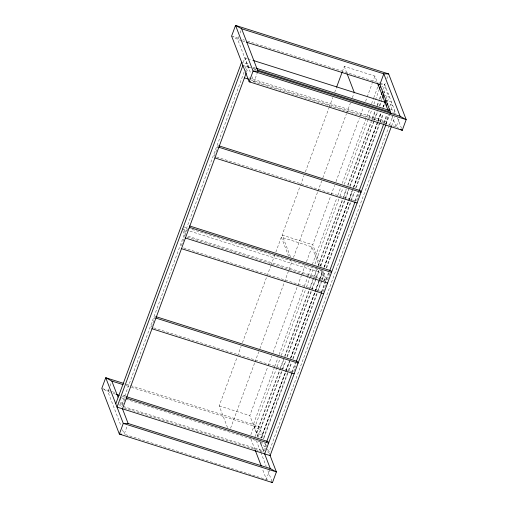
<?xml version="1.0" encoding="UTF-8"?>
<svg xmlns="http://www.w3.org/2000/svg" width="508" height="508" viewBox="0 0 508 508"><rect width="100%" height="100%" fill="white"/><g stroke="black" fill="none" stroke-linecap="round" stroke-linejoin="round"><path stroke-width="0.38" stroke-dasharray="2.54 1.91" d="M108.953 388.906L107.906 391.751L121.101 426.129M110.001 386.055L111.576 381.787M238.754 36.595L237.706 39.44L250.901 73.819M240.068 33.033L241.643 28.765M243.281 62.281L244.919 57.823L247.18 58.541M244.088 72.104L121.234 405.549L118.497 404.685M245.459 68.383L247.104 63.919L241.637 62.186M122.384 405.759L125.793 396.507M151.359 327.114L155.296 316.433M181.388 245.618L184.791 236.366M185.058 235.655L187.941 227.825M214.293 156.293L218.23 145.618M245.631 71.241L247.726 65.551L249.999 66.269M246.437 72.39L248.431 66.961L244.919 57.823M267.716 479.984L124.187 434.175L127.07 426.345M257.664 71.901L253.994 81.864L251.917 81.82M227.527 427.634L219.177 405.879L237.249 356.832M237.522 356.089L241.078 346.431M242.449 342.716L270.65 266.179M270.923 265.43L274.758 255.029M275.85 252.057L281.324 237.198L311.95 246.901L319.189 265.754M290.468 256.819L282.111 235.058L300.184 186.017M300.457 185.274L304.019 175.616M305.384 171.894L328.93 107.994M329.203 107.252L332.765 97.587M334.677 92.386L336.321 87.928M342.348 71.577L344.265 66.377L374.885 76.086L377.387 82.607M230.569 428.269L254.66 362.877M254.933 362.134L258.769 351.733M259.861 348.761L284.232 282.626M284.505 281.883L291.351 263.303L290.233 260.401M293.503 257.454L317.595 192.062M317.868 191.319L321.704 180.911M322.796 177.94L346.342 114.033M346.621 113.29L350.45 102.889M352.368 97.688L354.012 93.231M258.153 437.337L249.803 415.582L267.868 366.541M268.141 365.798L271.704 356.133M273.069 352.419L301.269 275.882M301.542 275.139L305.378 264.738M306.47 261.76L311.95 246.901M321.088 266.522L312.738 244.767L330.803 195.72M331.076 194.977L334.639 185.318M336.004 181.604L359.277 118.44M360.375 115.468L363.385 107.296M365.576 101.346L366.941 97.631M367.22 96.888L372.148 83.515M372.421 82.772L374.885 76.086M274.498 367.189L253.384 424.504L258.502 437.839M274.771 366.446L278.06 357.518M279.159 354.54L304.114 286.804M304.387 286.061L307.95 276.384M308.229 275.641L311.245 267.456M312.337 264.478L336.747 198.234M337.845 195.256L340.862 187.071M342.233 183.35L369.653 108.922M371.577 103.708L373.494 98.501M373.767 97.752L377.882 86.589M250.863 434.677L254.006 426.136L258.851 426.237L263.658 438.766M276.847 367.481L254.635 427.768L260.102 429.501L285.331 361.023M277.12 366.732L280.137 358.546M281.235 355.568L306.191 287.839M306.464 287.096L310.299 276.676M310.579 275.927L313.595 267.741M314.966 264.02L339.642 197.034M339.922 196.291L342.938 188.1M344.303 184.379L371.729 109.95M373.926 103.994L379.133 89.853M254.914 436.912L279.965 368.922M280.238 368.179L283.528 359.251M284.626 356.273L313.423 278.117M313.696 277.374L316.986 268.446M318.084 265.468L346.329 188.805M347.701 185.083L374.847 111.398M377.044 105.442L378.416 101.721M379.508 98.743L380.879 95.021M382.803 89.814L385.769 81.756M386.817 78.905L387.864 76.06M283.87 359.518L256.724 433.203L262.191 434.937L285.775 370.929M284.969 356.54L309.924 288.811M310.197 288.068L317.329 268.713M318.421 265.735L343.376 198.006M343.649 197.263L346.666 189.071M348.037 185.35L371.348 122.085M372.447 119.107L375.463 110.922M377.38 105.715L379.578 99.758M379.851 99.016L380.949 96.037M286.976 356.559L311.658 289.573M311.931 288.823L318.789 270.218M320.434 265.754L345.11 198.768M345.389 198.018L348.679 189.09M349.777 186.112L373.634 121.361M373.907 120.612L377.196 111.684M379.393 105.728L381.311 100.521M381.584 99.771L382.137 98.285M384.054 93.072L385.972 87.865L381.87 86.563M281.832 371.716L257.975 436.467L263.442 438.201L288.125 371.215M282.931 368.738L285.947 360.553M287.318 356.826L316.109 278.676M316.382 277.933L319.399 269.748M320.77 266.021L349.015 189.363M350.114 186.385L377.539 111.951M379.73 106.001L381.654 100.787M286.048 370.186L289.338 361.251M290.436 358.273L319.227 280.124M319.507 279.381L322.796 270.447M323.888 267.468L352.139 190.805M353.511 187.084L380.93 112.655M382.848 107.448L384.219 103.721M386.144 98.514L388.061 93.301L382.594 91.573M261.188 437.972L289.389 361.436M290.487 358.464L314.852 292.329M315.125 291.586L321.97 273.006L188.004 230.549M324.123 267.157L352.323 190.621M353.422 187.649L381.07 112.592M382.988 107.391L384.086 104.419M261.436 438.188L289.681 361.525M291.052 357.803L315.728 290.817M316.008 290.068L323.132 270.72M324.504 266.998L349.186 200.012M349.46 199.263L352.749 190.335M353.847 187.357L377.977 121.857M378.257 121.114L381.273 112.928M383.464 106.972L384.562 103.994M288.398 370.472L291.414 362.28M292.786 358.559L317.468 291.573M317.741 290.83L321.577 280.41M321.856 279.667L324.872 271.475M326.238 267.754L350.92 200.768M351.193 200.025L354.209 191.84M355.581 188.119L379.717 122.618M379.99 121.876L383.007 113.684M387.394 101.778L389.312 96.564L385.21 95.269M262.141 442.938L261.315 445.173L266.097 446.691M263.785 438.474L288.461 371.488M288.741 370.738L291.757 362.553M293.122 358.832L321.92 280.683M322.193 279.933L325.209 271.748M326.58 268.027L354.552 192.107M356.197 187.643L380.054 122.892M380.327 122.142L383.35 113.957M291.859 372.186L295.148 363.258M321.475 291.802L328.6 272.453M354.927 200.997L358.223 192.068M383.724 122.847L386.74 114.662M389.757 106.47L391.401 102.006L385.934 100.273M123.342 406.464L263.328 450.825L265.868 443.909M292.195 372.459L295.637 363.144M321.812 292.075L329 272.58M355.27 201.27L358.572 192.322M384.035 123.215L387.077 114.929M264.554 450.818L266.649 445.122M293.795 371.462L295.891 365.766M325.653 284.982L323.031 292.1L183.128 247.758M327.489 280.003L330.111 272.885M356.73 200.641L359.353 193.523M250.469 79.775L386.594 122.917L385.966 121.285L388.328 114.878M385.801 123.876L389.09 114.948M391.008 109.734L392.652 105.27L388.55 103.969M386.137 124.149L389.426 115.214M389.255 125.597L268.872 452.342L266.821 451.695M389.534 124.847L392.824 115.919M393.916 112.941L394.741 110.706L390.639 109.411M391.605 125.882L394.9 116.948M270.027 469.271L266.357 479.235L262.426 468.992M252.025 76.746L253.994 81.864L396.164 126.924L399.047 119.094M379.876 84.499L384.721 84.601L395.992 113.97M231.61 36.074L239.154 38.468M242.926 39.662L244.437 40.138M247.453 41.097L379.438 82.931M379.933 83.083L384.721 84.601M241.49 40.64L237.706 39.44L232.969 36.824M242.246 40.881L246.024 42.075M247.929 58.782L252.451 60.211M253.022 67.227L255.289 67.945M248.431 66.961L252.19 68.155M252.946 68.396L255.956 69.348M242.888 65.449L250.622 67.901M253.651 68.859L255.918 69.577M392.576 112.89L395.313 113.754M249.091 77.902L385.966 121.285M216.56 157.016L356.464 201.352M282.111 235.058L312.738 244.767M183.528 226.746L322.758 270.872L326.263 280.01L187.033 235.883M181.985 228.644L187.255 230.315M187.065 237.084L326.962 281.426M153.626 327.831L293.529 372.174M219.177 405.879L249.803 415.582M126.105 384.162L129.877 385.362M130.632 385.597L258.851 426.237M126.206 385.629L130.74 387.064M131.496 387.306L254.006 426.136M102.565 388.626L111.614 391.497M112.37 391.731L114.63 392.449M122.93 395.078L125.946 396.037M110.172 392.468L103.842 389.509M113.195 393.427L115.468 394.151M122.269 396.304L126.054 397.504M120.593 397.561L125.108 398.996M125.857 399.231L259.823 441.693L263.328 450.825M260.064 441.909L265.532 443.643L266.484 446.132M124.13 407.905L264.027 452.241M396.843 127.298L398.875 128.422M397.447 117.761L402.26 130.289M391.954 115.951L396.164 126.924M344.265 66.377L346.488 72.18M320.859 270.11L325.209 281.445M281.324 237.198L288.842 256.775M183.852 229.318L185.471 233.534M267.621 449.078L269.621 454.304M182.797 230.753L184.683 235.674M259.906 441.496L264.154 452.571M256.33 440.595L260.572 451.65M260.858 452.387L266.23 466.388M267.926 470.808L271.888 481.127M250.914 439.007L254.845 449.243M120.11 398.024L122.536 404.355M119.977 402.285L121.736 406.857M122.504 429.787L124.187 434.175"/><path stroke-width="0.76" d="M115.767 403.816L241.637 62.186M242.888 65.449L117.018 407.079L270.123 455.606L391.331 126.625M122.485 408.813L246.164 73.133M269.881 454.978L276.39 471.926L272.453 482.6L119.348 434.073L123.279 423.399L105.74 377.711L123.844 383.445M336.594 87.186L342.075 72.32M378.155 85.846L378.701 84.36M379.406 89.11L380.505 86.131M381.495 94.545L382.594 91.573M382.746 97.809L383.845 94.837M384.835 103.251L385.934 100.273M386.366 105.772L387.185 103.537M266.611 441.909L292.075 372.802M296.183 361.658L321.647 292.551M329.825 270.351L355.009 201.987M359.112 190.849L383.788 123.863M388.728 110.465L389.274 108.979M264.655 453.873L385.864 124.892M389.979 113.728L390.525 112.236L257.429 70.053M402.26 130.289L406.19 119.615L388.652 73.927L235.547 25.4L231.61 36.074L249.149 81.763L402.26 130.289L400.228 129.165M250.533 81.794L249.149 81.763L253.086 71.088L406.19 119.615L400.094 116.249L257.924 71.19L253.086 71.088L235.547 25.4L241.643 28.765L383.813 73.825L388.652 73.927M128.124 423.501L123.279 423.399L276.39 471.926L270.294 468.56L128.124 423.501L122.504 408.87M120.04 434.092L121.425 434.118M246.78 42.316L379.876 84.499L383.813 73.825L400.094 116.249M253.2 60.446L384.905 102.191M256.045 68.186L389.903 110.604M244.424 77.857L248.958 79.292M218.986 145.859L360.401 190.678L361.023 192.31L218.853 147.25M214.922 157.924L357.092 202.984M189.484 225.927L330.899 270.751L331.527 272.383L189.351 227.324M185.42 237.998L327.59 283.058M181.489 248.672L323.659 293.732M156.051 316.675L297.466 361.493L298.088 363.125L155.918 318.065M151.987 328.746L294.157 373.805M119.348 434.073L101.81 388.385L105.74 377.711L111.836 381.076L123.177 384.67M126.549 396.748L267.964 441.566L268.586 443.198L126.416 398.139M116.224 394.386L119.247 395.345M271.101 481.851L272.453 482.6M379.755 84.176L391.109 113.76M377.666 83.337L388.144 110.623M347.047 73.628L354.286 92.488M241.643 28.765L257.924 71.19M264.395 453.2L270.294 468.56M255.13 449.974L261.303 466.071M111.836 381.076L118.015 397.167"/></g></svg>
